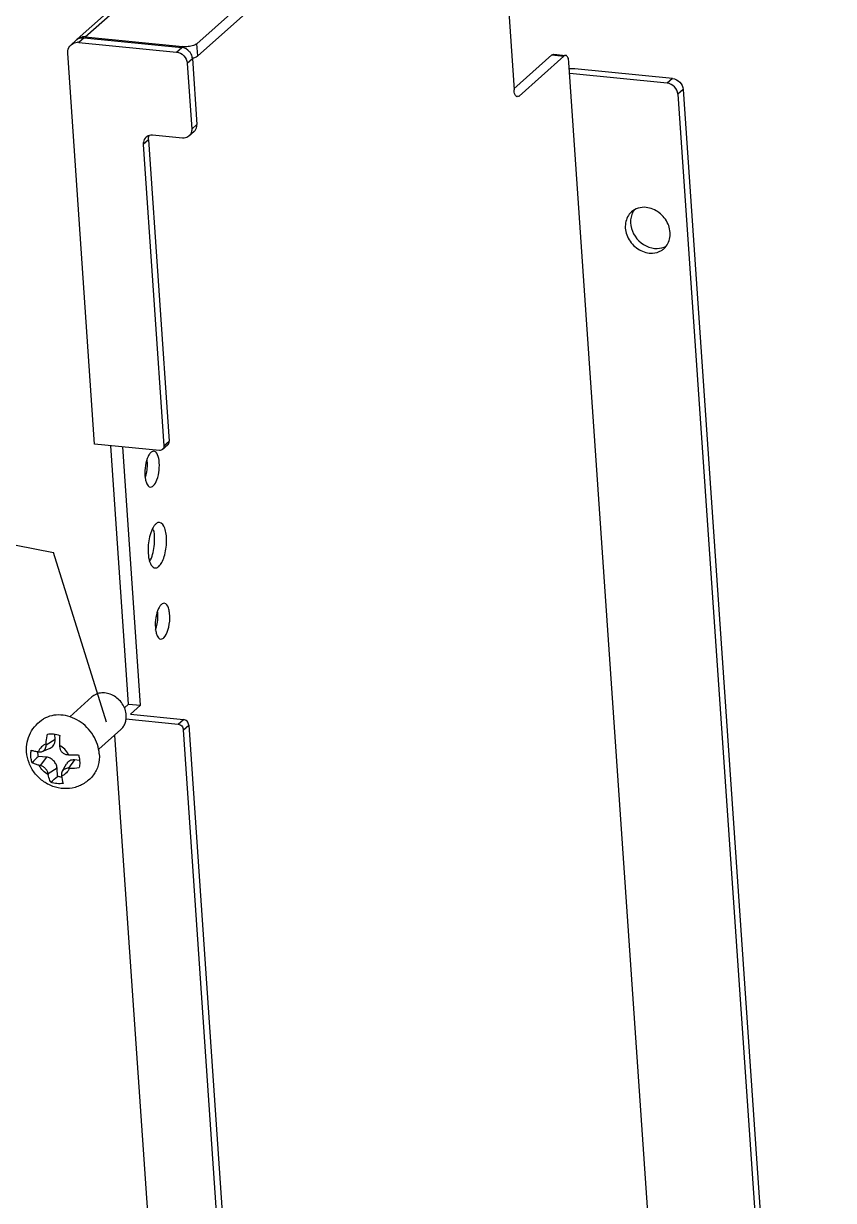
# Model space of a CAD drawing. Extents: x -425 to 6552, y -3049 to 3105.
# Drawn here: x -157.08 to -125.29, y -1829.7 to -1783.53 of the extents above; entities that cross this region are included whole.
import ezdxf

# ---------------------------------------------------------------- set-up
doc = ezdxf.new("R2010")
doc.units = 0
doc.layers.get('0').update_dxf_attribs({"linetype": 'CONTINUOUS'})
doc.layers.add('DIM', color=1, linetype='CONTINUOUS')

msp = doc.modelspace()

# ---------------------------------------------------------------- linework, layer by layer
at = {"color": 7, "linetype": 'CONTINUOUS'}
for p, q in [((-143.234, -1773.682), (-154.98, -1784.152)), ((-154.671, -1784.058), (-143.052, -1773.7)), ((-138.829, -1774.118), (-150.278, -1784.325)), ((-138.318, -1774.169), (-150.246, -1784.802)), ((-138.634, -1774.451), (-137.831, -1786.134)), ((-155.219, -1784.366), (-155.014, -1784.183)), ((-154.706, -1784.089), (-154.911, -1784.271)), ((-154.911, -1784.271), (-151.079, -1784.651)), ((-154.706, -1784.089), (-150.874, -1784.468)), ((-154.671, -1784.058), (-150.84, -1784.438)), ((-154.294, -1800.029), (-155.347, -1784.702)), ((-151.079, -1784.651), (-150.874, -1784.468)), ((-150.838, -1784.466), (-150.84, -1784.438)), ((-150.246, -1784.802), (-150.278, -1784.325)), ((-136.273, -1784.737), (-135.804, -1784.783)), ((-150.661, -1785.088), (-150.456, -1784.905)), ((-150.661, -1785.088), (-150.483, -1787.672)), ((-150.456, -1784.905), (-150.278, -1787.489)), ((-136.343, -1784.765), (-137.834, -1786.094)), ((-135.873, -1784.811), (-137.633, -1786.38)), ((-136.343, -1784.765), (-135.873, -1784.811)), ((-129.727, -1871.61), (-135.675, -1785.056)), ((-131.814, -1785.874), (-135.645, -1785.494)), ((-131.609, -1785.691), (-135.44, -1785.311)), ((-131.609, -1785.691), (-131.814, -1785.874)), ((-131.191, -1786.127), (-131.396, -1786.31)), ((-131.191, -1786.127), (-125.292, -1871.965)), ((-137.765, -1786.367), (-137.633, -1786.38)), ((-131.396, -1786.31), (-125.497, -1872.148)), ((-150.483, -1787.672), (-150.278, -1787.489)), ((-150.847, -1788.031), (-152.02, -1787.914)), ((-150.385, -1787.769), (-150.59, -1787.952)), ((-152.179, -1788.09), (-152.384, -1788.273)), ((-152.384, -1788.273), (-151.571, -1800.101)), ((-152.179, -1788.09), (-151.366, -1799.919)), ((-151.571, -1800.101), (-151.366, -1799.919)), ((-151.752, -1800.281), (-154.294, -1800.029)), ((-152.958, -1810.23), (-153.655, -1800.092)), ((-152.489, -1810.277), (-153.186, -1800.139)), ((-151.419, -1800.059), (-151.624, -1800.241)), ((-155.273, -1810.724), (-154.403, -1809.948)), ((-153.122, -1810.377), (-152.958, -1810.23)), ((-152.958, -1810.23), (-152.489, -1810.277)), ((-152.882, -1810.627), (-152.489, -1810.277)), ((-153.067, -1810.812), (-151.015, -1811.015)), ((-152.882, -1810.627), (-150.81, -1810.833)), ((-151.015, -1811.015), (-150.81, -1810.833)), ((-150.806, -1811.234), (-150.601, -1811.051)), ((-150.601, -1811.051), (-147.131, -1861.544)), ((-155.845, -1811.622), (-155.86, -1811.406)), ((-154.135, -1812), (-153.265, -1811.225)), ((-153.509, -1811.442), (-150.058, -1861.654)), ((-147.336, -1861.726), (-150.806, -1811.234)), ((-156.348, -1812.087), (-156.038, -1811.957)), ((-155.845, -1811.622), (-156.197, -1811.835)), ((-156.186, -1812.31), (-156.498, -1812.279)), ((-156.186, -1812.31), (-156.43, -1812.636)), ((-155.081, -1812.42), (-155.324, -1812.746)), ((-154.884, -1812.44), (-155.081, -1812.42)), ((-155.768, -1812.747), (-156.12, -1812.96)), ((-155.746, -1813.064), (-155.768, -1812.747)), ((-155.567, -1812.871), (-155.402, -1812.578))]:
    msp.add_line(p, q, dxfattribs=at)
for centre, radius, start, end in [((-154.77, -1784.457), 0.367, 128.4271, 131.7326), ((-154.735, -1784.427), 0.368, 131.7329, 135.5704), ((-154.734, -1784.429), 0.37, 116.9801, 131.6733), ((-154.956, -1784.726), 0.457, 84.3233, 90.5657), ((-154.717, -1784.498), 0.442, 88.4148, 96.7971), ((-154.751, -1784.543), 0.457, 84.3233, 90.5657), ((-154.717, -1784.515), 0.46, 84.332, 88.4455), ((-132.231, -1791.504), 0.854, 264.3214, 271.305), ((-132.401, -1791.845), 0.689, 300.8674, 311.7131), ((-152.088, -1800.548), 0.28, 34.7632, 38.4512), ((-149.484, -1811.989), 6.715, 178.3441, 178.6909), ((-140.581, -1811.472), 15.096, 181.4235, 181.5786), ((-131.395, -1838.133), 36.035, 134.156, 134.7171), ((-154.883, -1800.895), 11.318, 261.779, 261.9583), ((-154.302, -1795.263), 16.981, 266.4265, 266.5633), ((-155.027, -1807.324), 4.899, 266.5679, 271.1494), ((-155.464, -1807.804), 4.928, 258.2838, 258.7015), ((-155.248, -1805.782), 6.965, 269.3792, 269.7108), ((-155.275, -1810.721), 2.025, 269.7451, 280.8025), ((-151.246, -1812.125), 4.945, 189.7161, 190.1414), ((-177.996, -1787.3), 34.041, 310.2197, 310.8145), ((-145.171, -1811.81), 10.491, 186.5766, 186.7743)]:
    msp.add_arc(centre, radius, start, end, dxfattribs=at)
for points in [[(-155.219, -1784.366), (-155.15, -1784.304), (-155.052, -1784.27), (-154.96, -1784.269)], [(-154.998, -1784.169), (-154.967, -1784.144), (-154.931, -1784.125), (-154.893, -1784.111)], [(-154.902, -1784.099), (-154.861, -1784.078), (-154.815, -1784.065), (-154.769, -1784.059)], [(-154.893, -1784.111), (-154.849, -1784.095), (-154.802, -1784.087), (-154.755, -1784.086)], [(-150.622, -1784.437), (-150.694, -1784.444), (-150.768, -1784.445), (-150.84, -1784.438)], [(-150.456, -1784.905), (-150.46, -1784.848), (-150.476, -1784.791), (-150.501, -1784.74)], [(-136.343, -1784.765), (-136.324, -1784.748), (-136.298, -1784.734), (-136.273, -1784.737)], [(-135.804, -1784.783), (-135.829, -1784.781), (-135.855, -1784.795), (-135.873, -1784.811)], [(-135.44, -1785.311), (-135.512, -1785.304), (-135.585, -1785.304), (-135.658, -1785.309)], [(-137.633, -1786.38), (-137.652, -1786.396), (-137.678, -1786.41), (-137.702, -1786.408)], [(-152.179, -1788.09), (-152.182, -1788.035), (-152.174, -1787.977), (-152.153, -1787.926)], [(-133.11, -1790.842), (-133.152, -1790.897), (-133.185, -1790.959), (-133.209, -1791.024)], [(-132.212, -1792.357), (-132.087, -1792.354), (-131.958, -1792.321), (-131.85, -1792.258)], [(-151.419, -1800.059), (-151.382, -1800.025), (-151.362, -1799.968), (-151.366, -1799.919)], [(-152.153, -1800.444), (-152.168, -1800.468), (-152.181, -1800.492), (-152.193, -1800.517)], [(-152.083, -1800.358), (-152.11, -1800.383), (-152.133, -1800.413), (-152.153, -1800.444)], [(-151.624, -1800.241), (-151.657, -1800.271), (-151.708, -1800.285), (-151.752, -1800.281)], [(-151.571, -1800.101), (-151.567, -1800.151), (-151.587, -1800.208), (-151.624, -1800.241)], [(-151.928, -1803.2), (-151.955, -1803.231), (-151.978, -1803.265), (-151.998, -1803.301)], [(-151.89, -1803.161), (-151.904, -1803.173), (-151.916, -1803.186), (-151.928, -1803.2)], [(-151.962, -1804.879), (-151.949, -1804.884), (-151.935, -1804.888), (-151.921, -1804.889)], [(-151.744, -1806.408), (-151.758, -1806.431), (-151.772, -1806.456), (-151.783, -1806.48)], [(-151.673, -1806.322), (-151.701, -1806.346), (-151.724, -1806.377), (-151.744, -1806.408)]]:
    msp.add_open_spline(points, degree=3, dxfattribs=at)
for points, knots in [([(-155.347, -1784.702), (-155.349, -1784.67), (-155.346, -1784.547), (-155.286, -1784.425), (-155.219, -1784.366)], [0, 0, 0, 0, 0.264571, 1, 1, 1, 1]), ([(-151.079, -1784.651), (-150.974, -1784.662), (-150.767, -1784.77), (-150.668, -1784.981), (-150.661, -1785.088)], [0, 0, 0, 0, 0.497738, 1, 1, 1, 1]), ([(-150.501, -1784.74), (-150.519, -1784.703), (-150.604, -1784.57), (-150.758, -1784.48), (-150.874, -1784.468)], [0, 0, 0, 0, 0.258501, 1, 1, 1, 1]), ([(-150.278, -1784.325), (-150.317, -1784.359), (-150.433, -1784.407), (-150.552, -1784.43), (-150.622, -1784.437)], [0, 0, 0, 0, 0.424942, 1, 1, 1, 1]), ([(-150.457, -1784.893), (-150.438, -1784.888), (-150.372, -1784.871), (-150.306, -1784.846), (-150.266, -1784.818)], [0, 0, 0, 0, 0.288342, 1, 1, 1, 1]), ([(-150.266, -1784.818), (-150.262, -1784.815), (-150.255, -1784.81), (-150.249, -1784.804), (-150.246, -1784.802)], [0, 0, 0, 0, 0.51538, 1, 1, 1, 1]), ([(-135.675, -1785.056), (-135.68, -1784.99), (-135.69, -1784.89), (-135.765, -1784.787), (-135.804, -1784.783)], [0, 0, 0, 0, 0.629969, 1, 1, 1, 1]), ([(-137.702, -1786.408), (-137.741, -1786.404), (-137.816, -1786.301), (-137.827, -1786.2), (-137.831, -1786.134)], [0, 0, 0, 0, 0.370031, 1, 1, 1, 1]), ([(-131.396, -1786.31), (-131.403, -1786.203), (-131.502, -1785.993), (-131.708, -1785.884), (-131.814, -1785.874)], [0, 0, 0, 0, 0.502263, 1, 1, 1, 1]), ([(-131.609, -1785.691), (-131.503, -1785.701), (-131.297, -1785.81), (-131.198, -1786.02), (-131.191, -1786.127)], [0, 0, 0, 0, 0.497737, 1, 1, 1, 1]), ([(-150.385, -1787.769), (-150.329, -1787.72), (-150.279, -1787.618), (-150.277, -1787.516), (-150.278, -1787.489)], [0, 0, 0, 0, 0.735429, 1, 1, 1, 1]), ([(-152.02, -1787.914), (-152.044, -1787.912), (-152.135, -1787.911), (-152.227, -1787.948), (-152.277, -1787.993)], [0, 0, 0, 0, 0.262176, 1, 1, 1, 1]), ([(-150.59, -1787.952), (-150.64, -1787.997), (-150.732, -1788.034), (-150.823, -1788.033), (-150.847, -1788.031)], [0, 0, 0, 0, 0.737824, 1, 1, 1, 1]), ([(-150.483, -1787.672), (-150.482, -1787.699), (-150.484, -1787.801), (-150.534, -1787.902), (-150.59, -1787.952)], [0, 0, 0, 0, 0.264571, 1, 1, 1, 1]), ([(-152.277, -1787.993), (-152.333, -1788.043), (-152.383, -1788.144), (-152.385, -1788.246), (-152.384, -1788.273)], [0, 0, 0, 0, 0.735429, 1, 1, 1, 1]), ([(-132.644, -1790.747), (-132.749, -1790.737), (-132.96, -1790.753), (-133.147, -1790.857), (-133.222, -1790.924)], [0, 0, 0, 0, 0.511637, 1, 1, 1, 1]), ([(-131.942, -1792.36), (-131.821, -1792.251), (-131.651, -1791.919), (-131.747, -1791.368), (-132.1, -1790.92), (-132.462, -1790.765), (-132.644, -1790.747)], [0, 0, 0, 0, 0.228278, 0.478764, 0.744193, 1, 1, 1, 1]), ([(-133.222, -1790.924), (-133.344, -1791.032), (-133.513, -1791.365), (-133.418, -1791.915), (-133.065, -1792.364), (-132.702, -1792.518), (-132.521, -1792.536)], [0, 0, 0, 0, 0.228278, 0.478764, 0.744193, 1, 1, 1, 1]), ([(-133.209, -1791.024), (-133.309, -1791.294), (-133.181, -1791.967), (-132.614, -1792.324), (-132.316, -1792.353)], [0, 0, 0, 0, 0.489817, 1, 1, 1, 1]), ([(-132.521, -1792.536), (-132.479, -1792.54), (-132.316, -1792.545), (-132.151, -1792.499), (-132.047, -1792.437)], [0, 0, 0, 0, 0.259384, 1, 1, 1, 1]), ([(-151.968, -1800.312), (-151.998, -1800.309), (-152.041, -1800.324), (-152.074, -1800.35), (-152.083, -1800.358)], [0, 0, 0, 0, 0.71214, 1, 1, 1, 1]), ([(-151.993, -1801.67), (-151.922, -1801.607), (-151.821, -1801.397), (-151.748, -1801.052), (-151.748, -1800.697), (-151.803, -1800.468), (-151.858, -1800.388)], [0, 0, 0, 0, 0.210381, 0.496541, 0.784709, 1, 1, 1, 1]), ([(-151.869, -1800.374), (-151.876, -1800.365), (-151.902, -1800.336), (-151.94, -1800.315), (-151.968, -1800.312)], [0, 0, 0, 0, 0.285977, 1, 1, 1, 1]), ([(-152.193, -1800.517), (-152.247, -1800.627), (-152.313, -1800.879), (-152.333, -1801.195), (-152.3, -1801.438), (-152.254, -1801.599), (-152.171, -1801.71), (-152.107, -1801.716)], [0, 0, 0, 0, 0.286484, 0.598034, 0.736531, 0.851468, 1, 1, 1, 1]), ([(-152.309, -1801.362), (-152.288, -1801.305), (-152.223, -1801.063), (-152.208, -1800.807), (-152.235, -1800.619)], [0, 0, 0, 0, 0.242457, 1, 1, 1, 1]), ([(-152.107, -1801.716), (-152.078, -1801.719), (-152.034, -1801.704), (-152.001, -1801.678), (-151.993, -1801.67)], [0, 0, 0, 0, 0.71214, 1, 1, 1, 1]), ([(-151.744, -1803.102), (-151.756, -1803.101), (-151.81, -1803.103), (-151.859, -1803.133), (-151.89, -1803.161)], [0, 0, 0, 0, 0.225465, 1, 1, 1, 1]), ([(-151.775, -1804.831), (-151.727, -1804.788), (-151.641, -1804.661), (-151.514, -1804.335), (-151.458, -1803.955), (-151.478, -1803.574), (-151.528, -1803.314), (-151.644, -1803.112), (-151.744, -1803.102)], [0, 0, 0, 0, 0.10365, 0.238604, 0.556536, 0.709773, 0.839542, 1, 1, 1, 1]), ([(-151.998, -1803.301), (-152.102, -1803.482), (-152.204, -1803.91), (-152.207, -1804.345), (-152.156, -1804.558)], [0, 0, 0, 0, 0.488692, 1, 1, 1, 1]), ([(-152.136, -1804.645), (-152.032, -1804.463), (-151.93, -1804.036), (-151.928, -1803.6), (-151.978, -1803.387)], [0, 0, 0, 0, 0.488692, 1, 1, 1, 1]), ([(-152.156, -1804.558), (-152.153, -1804.573), (-152.138, -1804.628), (-152.119, -1804.682), (-152.102, -1804.719)], [0, 0, 0, 0, 0.269592, 1, 1, 1, 1]), ([(-152.102, -1804.719), (-152.093, -1804.739), (-152.06, -1804.801), (-152.009, -1804.86), (-151.962, -1804.879)], [0, 0, 0, 0, 0.299859, 1, 1, 1, 1]), ([(-151.921, -1804.889), (-151.909, -1804.89), (-151.855, -1804.889), (-151.806, -1804.858), (-151.775, -1804.831)], [0, 0, 0, 0, 0.225465, 1, 1, 1, 1]), ([(-151.558, -1806.276), (-151.588, -1806.273), (-151.631, -1806.288), (-151.664, -1806.314), (-151.673, -1806.322)], [0, 0, 0, 0, 0.71214, 1, 1, 1, 1]), ([(-151.583, -1807.634), (-151.496, -1807.556), (-151.386, -1807.288), (-151.333, -1806.947), (-151.349, -1806.646), (-151.389, -1806.442), (-151.48, -1806.284), (-151.558, -1806.276)], [0, 0, 0, 0, 0.237175, 0.555704, 0.709229, 0.839241, 1, 1, 1, 1]), ([(-151.783, -1806.48), (-151.837, -1806.591), (-151.903, -1806.843), (-151.923, -1807.159), (-151.89, -1807.402), (-151.844, -1807.562), (-151.761, -1807.673), (-151.697, -1807.68)], [0, 0, 0, 0, 0.286484, 0.598034, 0.736531, 0.851468, 1, 1, 1, 1]), ([(-151.899, -1807.326), (-151.879, -1807.269), (-151.813, -1807.027), (-151.798, -1806.77), (-151.825, -1806.583)], [0, 0, 0, 0, 0.242457, 1, 1, 1, 1]), ([(-151.697, -1807.68), (-151.668, -1807.683), (-151.624, -1807.668), (-151.592, -1807.642), (-151.583, -1807.634)], [0, 0, 0, 0, 0.71214, 1, 1, 1, 1]), ([(-153.052, -1810.664), (-153.057, -1810.586), (-153.091, -1810.428), (-153.201, -1810.21), (-153.363, -1810.023), (-153.562, -1809.882), (-153.785, -1809.797), (-154.013, -1809.778), (-154.228, -1809.825), (-154.351, -1809.902), (-154.403, -1809.948)], [0, 0, 0, 0, 0.126682, 0.257765, 0.390613, 0.522112, 0.649507, 0.771188, 0.887317, 1, 1, 1, 1]), ([(-156.962, -1812.102), (-156.971, -1811.975), (-156.955, -1811.717), (-156.829, -1811.352), (-156.607, -1811.037), (-156.406, -1810.876), (-156.297, -1810.812)], [0, 0, 0, 0, 0.250829, 0.500848, 0.750465, 1, 1, 1, 1]), ([(-154.11, -1812.183), (-154.119, -1812.057), (-154.171, -1811.802), (-154.339, -1811.446), (-154.587, -1811.132), (-154.896, -1810.883), (-155.247, -1810.715), (-155.616, -1810.641), (-155.977, -1810.668), (-156.198, -1810.754), (-156.297, -1810.812)], [0, 0, 0, 0, 0.125502, 0.255204, 0.386929, 0.518027, 0.645993, 0.769059, 0.886714, 1, 1, 1, 1]), ([(-153.265, -1811.225), (-153.228, -1811.191), (-153.161, -1811.115), (-153.09, -1810.978), (-153.052, -1810.825), (-153.048, -1810.718), (-153.052, -1810.664)], [0, 0, 0, 0, 0.241281, 0.486522, 0.738839, 1, 1, 1, 1]), ([(-151.015, -1811.015), (-150.962, -1811.021), (-150.859, -1811.075), (-150.809, -1811.18), (-150.806, -1811.234)], [0, 0, 0, 0, 0.497737, 1, 1, 1, 1]), ([(-150.601, -1811.051), (-150.604, -1810.997), (-150.654, -1810.892), (-150.757, -1810.838), (-150.81, -1810.833)], [0, 0, 0, 0, 0.502263, 1, 1, 1, 1]), ([(-156.196, -1811.795), (-156.195, -1811.763), (-156.188, -1811.632), (-156.167, -1811.503), (-156.145, -1811.407)], [0, 0, 0, 0, 0.247073, 1, 1, 1, 1]), ([(-156.145, -1811.407), (-156.066, -1811.394), (-155.902, -1811.39), (-155.742, -1811.427), (-155.664, -1811.455)], [0, 0, 0, 0, 0.489393, 1, 1, 1, 1]), ([(-155.664, -1811.455), (-155.67, -1811.553), (-155.674, -1811.684), (-155.673, -1811.814), (-155.672, -1811.847)], [0, 0, 0, 0, 0.752033, 1, 1, 1, 1]), ([(-156.196, -1811.795), (-156.264, -1811.82), (-156.394, -1811.9), (-156.475, -1812.028), (-156.501, -1812.096)], [0, 0, 0, 0, 0.498476, 1, 1, 1, 1]), ([(-156.348, -1812.087), (-156.325, -1812.078), (-156.283, -1812.051), (-156.218, -1811.97), (-156.198, -1811.889), (-156.197, -1811.835)], [0, 0, 0, 0, 0.234335, 0.477696, 1, 1, 1, 1]), ([(-156.038, -1811.957), (-156.007, -1811.944), (-155.949, -1811.908), (-155.884, -1811.828), (-155.847, -1811.729), (-155.843, -1811.658), (-155.845, -1811.622)], [0, 0, 0, 0, 0.243855, 0.487589, 0.738132, 1, 1, 1, 1]), ([(-155.32, -1812.214), (-155.358, -1812.136), (-155.458, -1811.993), (-155.596, -1811.887), (-155.672, -1811.847)], [0, 0, 0, 0, 0.501114, 1, 1, 1, 1]), ([(-155.671, -1811.888), (-155.67, -1811.928), (-155.652, -1812.01), (-155.583, -1812.115), (-155.482, -1812.188), (-155.401, -1812.209), (-155.361, -1812.211)], [0, 0, 0, 0, 0.249036, 0.501287, 0.752791, 1, 1, 1, 1]), ([(-154.34, -1813.007), (-154.428, -1813.124), (-154.646, -1813.331), (-155.055, -1813.519), (-155.502, -1813.567), (-155.945, -1813.476), (-156.343, -1813.26), (-156.665, -1812.941), (-156.886, -1812.546), (-156.952, -1812.25), (-156.962, -1812.102)], [0, 0, 0, 0, 0.123949, 0.247982, 0.372332, 0.497262, 0.622881, 0.748909, 0.874766, 1, 1, 1, 1]), ([(-156.797, -1812.279), (-156.799, -1812.258), (-156.802, -1812.178), (-156.795, -1812.097), (-156.784, -1812.037)], [0, 0, 0, 0, 0.254283, 1, 1, 1, 1]), ([(-156.75, -1812.527), (-156.756, -1812.506), (-156.779, -1812.425), (-156.793, -1812.342), (-156.797, -1812.279)], [0, 0, 0, 0, 0.253689, 1, 1, 1, 1]), ([(-156.784, -1812.037), (-156.742, -1812.05), (-156.648, -1812.073), (-156.553, -1812.089), (-156.501, -1812.096)], [0, 0, 0, 0, 0.458033, 1, 1, 1, 1]), ([(-156.498, -1812.279), (-156.502, -1812.264), (-156.516, -1812.203), (-156.523, -1812.14), (-156.526, -1812.093)], [0, 0, 0, 0, 0.253086, 1, 1, 1, 1]), ([(-156.466, -1812.101), (-156.446, -1812.104), (-156.406, -1812.105), (-156.366, -1812.095), (-156.348, -1812.087)], [0, 0, 0, 0, 0.504643, 1, 1, 1, 1]), ([(-155.768, -1812.747), (-155.772, -1812.693), (-155.801, -1812.586), (-155.88, -1812.471), (-155.963, -1812.397), (-156.055, -1812.34), (-156.134, -1812.316), (-156.186, -1812.31)], [0, 0, 0, 0, 0.246211, 0.501671, 0.630087, 0.75683, 1, 1, 1, 1]), ([(-155.081, -1812.42), (-155.113, -1812.417), (-155.178, -1812.418), (-155.27, -1812.448), (-155.348, -1812.501), (-155.386, -1812.551), (-155.402, -1812.578)], [0, 0, 0, 0, 0.259951, 0.510042, 0.754703, 1, 1, 1, 1]), ([(-154.929, -1812.221), (-154.922, -1812.242), (-154.899, -1812.323), (-154.886, -1812.406), (-154.881, -1812.469)], [0, 0, 0, 0, 0.253689, 1, 1, 1, 1]), ([(-154.11, -1812.183), (-154.1, -1812.331), (-154.12, -1812.556), (-154.223, -1812.829), (-154.297, -1812.951), (-154.34, -1813.007)], [0, 0, 0, 0, 0.51137, 0.758069, 1, 1, 1, 1]), ([(-156.465, -1812.629), (-156.517, -1812.618), (-156.616, -1812.592), (-156.709, -1812.551), (-156.75, -1812.527)], [0, 0, 0, 0, 0.529434, 1, 1, 1, 1]), ([(-156.113, -1812.996), (-156.189, -1812.956), (-156.327, -1812.85), (-156.427, -1812.707), (-156.465, -1812.629)], [0, 0, 0, 0, 0.498886, 1, 1, 1, 1]), ([(-156.12, -1812.96), (-156.126, -1812.922), (-156.153, -1812.846), (-156.225, -1812.749), (-156.319, -1812.674), (-156.393, -1812.644), (-156.43, -1812.636)], [0, 0, 0, 0, 0.243163, 0.502918, 0.76105, 1, 1, 1, 1]), ([(-155.567, -1812.871), (-155.578, -1812.892), (-155.595, -1812.939), (-155.596, -1812.988), (-155.594, -1813.012)], [0, 0, 0, 0, 0.494038, 1, 1, 1, 1]), ([(-155.284, -1812.746), (-155.31, -1812.815), (-155.392, -1812.943), (-155.521, -1813.023), (-155.589, -1813.048)], [0, 0, 0, 0, 0.501524, 1, 1, 1, 1]), ([(-155.324, -1812.746), (-155.373, -1812.745), (-155.448, -1812.76), (-155.527, -1812.815), (-155.556, -1812.852), (-155.567, -1812.871)], [0, 0, 0, 0, 0.519144, 0.763379, 1, 1, 1, 1]), ([(-154.881, -1812.469), (-154.88, -1812.489), (-154.877, -1812.57), (-154.884, -1812.651), (-154.895, -1812.71)], [0, 0, 0, 0, 0.254283, 1, 1, 1, 1]), ([(-156.015, -1813.293), (-156.027, -1813.272), (-156.072, -1813.178), (-156.099, -1813.075), (-156.113, -1812.996)], [0, 0, 0, 0, 0.230151, 1, 1, 1, 1]), ([(-155.534, -1813.341), (-155.612, -1813.354), (-155.777, -1813.358), (-155.937, -1813.321), (-156.015, -1813.293)], [0, 0, 0, 0, 0.489393, 1, 1, 1, 1]), ([(-155.583, -1813.095), (-155.597, -1813.094), (-155.652, -1813.087), (-155.706, -1813.075), (-155.746, -1813.064)], [0, 0, 0, 0, 0.247269, 1, 1, 1, 1]), ([(-155.589, -1813.048), (-155.583, -1813.101), (-155.569, -1813.2), (-155.547, -1813.297), (-155.534, -1813.341)], [0, 0, 0, 0, 0.538416, 1, 1, 1, 1])]:
    msp.add_open_spline(points, degree=3, knots=knots, dxfattribs=at)
at = {"layer": 'DIM'}
for p in [(-179.182, -1799.703), (-153.824, -1810.933)]:
    msp.add_line(p, (-155.909, -1804.283), dxfattribs=at)

doc.saveas('drawing.dxf')
